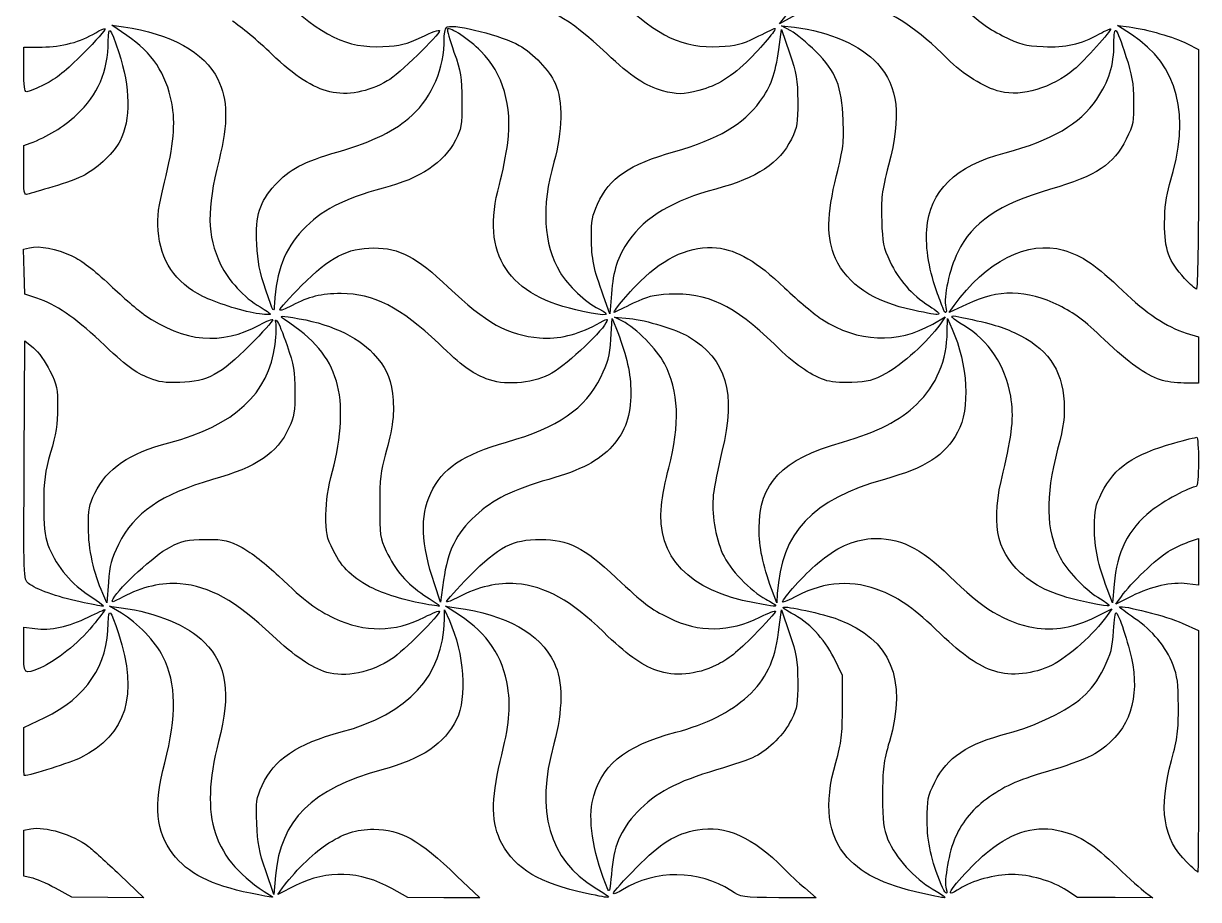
# Model space of a CAD drawing. Extents: x 0 to 132, y 1 to 263.
# Drawn here: x 0 to 132.3, y 1.1 to 99.7 of the extents above; entities that cross this region are included whole.
import ezdxf

# ---------------------------------------------------------------- set-up
doc = ezdxf.new("R2010")
doc.units = 0
doc.layers.get('0').update_dxf_attribs({"linetype": 'CONTINUOUS'})

msp = doc.modelspace()

# ---------------------------------------------------------------- linework, layer by layer
at = {"color": 7}
for points in [[(86.550164, 100.497965), (85.126367, 99.704189), (86.417872, 101.349757)], [(11.598319, 98.404603), (9.921874, 99.543981), (11.244791, 99.363178)], [(86.386458, 98.921446), (85.328125, 99.497258), (86.783333, 99.325163)], [(124.751042, 98.49989), (123.163542, 99.543375), (124.486458, 99.366647)], [(85.033247, 96.8375), (85.346447, 99.086458), (86.243136, 96.440625)], [(0, 94.588542), (0, 97.102083), (2.075246, 97.102083)], [(130.984445, 97.491005), (132.291667, 96.828586), (132.291667, 83.339292)], [(0, 83.200176), (0, 86.00268), (0.727604, 86.271362)], [(1.490098, 68.824033), (0.132291, 69.283088), (0.056655, 71.808081), (-0.018984, 74.333071), (0.670729, 74.506177)], [(66.182327, 69.320833), (66.011959, 67.071875), (65.294031, 69.05625)], [(106.15087, 68.128399), (104.219452, 67.217711), (104.774638, 67.997398)], [(66.123881, 64.227258), (66.286377, 66.542708), (66.899314, 64.955208)], [(67.445829, 66.240962), (66.542708, 66.708636), (68.206265, 66.545267)], [(102.358463, 65.913003), (103.782294, 66.716563), (103.160256, 65.835885)], [(103.99994, 65.076943), (104.01862, 66.542708), (104.552769, 65.352083)], [(130.902604, 64.901241), (132.291667, 64.461686), (132.291667, 61.864171), (132.291667, 59.266656), (130.638021, 59.278271)], [(0.060602, 50.606452), (0.132291, 64.038943), (1.112535, 63.230887)], [(131.175858, 41.387019), (132.291667, 41.780693), (132.291667, 39.159064), (132.291667, 36.537432), (131.024252, 36.687538)], [(47.286685, 37.074763), (46.954853, 34.594318), (46.254839, 36.677888)], [(9.541417, 36.843576), (9.37338, 34.528125), (8.903372, 35.586458)], [(84.864705, 35.586458), (84.79895, 34.528125), (84.215581, 36.115625), (84.215589, 36.115625)], [(122.794731, 36.644792), (122.624117, 34.528125), (122.012181, 36.115625)], [(124.800902, 35.302902), (122.99868, 34.400696), (123.605769, 35.258161), (123.605769, 35.258166)], [(11.004571, 33.368253), (9.657291, 34.155732), (10.980208, 33.977223)], [(47.379107, 32.646009), (47.397786, 33.734375), (47.931935, 32.54375)], [(49.085421, 33.129056), (47.503136, 34.156991), (48.688546, 33.987153)], [(85.010382, 31.220833), (85.347614, 33.734375), (86.243721, 31.088542)], [(120.736087, 32.966425), (122.541969, 33.872075), (121.94291, 33.009475)], [(0, 29.261287), (0, 31.799657), (1.25677, 31.631782)], [(130.438194, 32.2614), (132.291667, 31.407079), (132.291667, 17.820206)], [(92.198201, 22.767049), (92.207302, 26.351807), (91.210913, 28.368704)], [(0.008736, 17.793229), (0.017467, 20.505208), (2.36561, 21.623126)], [(0.859895, 3.593031), (0, 3.763052), (0, 6.346365), (0, 8.929677), (0.793149, 9.088321)], [(28.35906, 3.836448), (28.178117, 1.719781), (27.260854, 4.365614), (27.260862, 4.365614)], [(10.833917, 3.902594), (13.545714, 1.322906), (9.484836, 1.35545), (5.423958, 1.387967), (3.571874, 2.405475)], [(30.698501, 2.744301), (28.631026, 1.716791), (29.163701, 2.464848)], [(48.792778, 3.770302), (51.349193, 1.322906), (47.304285, 1.343279), (43.259375, 1.363652), (41.445916, 2.371423), (41.445916, 2.371212)], [(87.945063, 2.434474), (89.239085, 1.322906), (85.034647, 1.343544)], [(126.338542, 1.917716), (127.132292, 1.339681), (122.898958, 1.351852), (118.665625, 1.364022), (117.475, 2.146289), (117.475, 2.146342)]]:
    msp.add_lwpolyline(points, dxfattribs=at)
for points in [[(0, 94.588542)], [(34.470295, 92.066965)], [(71.947974, 92.1722)], [(109.965527, 92.089523)], [(0, 83.200176)], [(130.714287, 71.060291)], [(103.534218, 67.667187)], [(26.193749, 67.122836)], [(62.970833, 67.334016)], [(100.201622, 67.466787)], [(14.178766, 59.809502)], [(52.079491, 59.760998)], [(90.181689, 59.619764)], [(128.017106, 59.635403)], [(6.349999, 34.650251)], [(82.299522, 34.535544)], [(120.023684, 34.542026)], [(45.640625, 34.320231)], [(0, 29.261287)], [(34.13125, 26.706282)], [(71.305208, 26.918986)], [(109.348598, 26.826213)], [(0.008733, 17.793229)], [(130.987885, 5.334307)], [(103.315288, 2.829708)], [(25.532291, 1.848898)], [(63.367708, 1.832123)], [(65.787289, 2.248948)], [(79.639583, 2.146395)], [(102.129177, 1.619874)]]:
    msp.add_lwpolyline(points, close=True, dxfattribs=at)
for points in [[(103.99754, 95.800135), (97.520374, 102.314981), (92.320629, 103.71505), (86.550164, 100.497965)], [(28.887155, 102.757362), (33.554871, 98.346125), (36.421766, 96.957118), (40.460284, 97.150203)], [(65.658122, 96.366814), (61.343929, 100.428261), (58.828244, 101.808256), (55.284751, 102.057189)], [(67.069047, 102.429448), (71.470224, 98.257558), (74.237818, 96.959679), (78.321244, 97.152664)], [(104.911025, 102.390236), (107.376703, 100.069772), (108.448824, 99.261787), (110.239702, 98.374375)], [(9.526576, 97.763542), (9.543616, 99.626825), (9.717315, 99.439608), (10.707055, 96.491221)], [(11.244791, 99.363178), (16.549832, 98.638138), (20.3773, 96.519275), (21.861398, 93.485888)], [(27.91733, 96.329309), (26.404075, 97.768473), (24.423531, 99.425821), (23.516124, 100.012307)], [(47.360417, 98.072541), (47.360417, 98.820594), (47.49146, 99.285642), (47.727801, 99.376336)], [(51.478, 96.646892), (50.204574, 97.920315), (47.981394, 99.398754), (47.72519, 99.14255)], [(47.727801, 99.376336), (48.632777, 99.723609), (53.918019, 98.356947), (55.810108, 97.286408)], [(84.512438, 99.177515), (85.041639, 99.4279), (83.409933, 97.403523), (81.77126, 95.776669)], [(86.783333, 99.325163), (90.707403, 98.861092), (94.284501, 97.297962), (96.136653, 95.237922)], [(122.770717, 97.480834), (122.775639, 99.748385), (122.974164, 99.537676), (124.124765, 96.04375)], [(124.486458, 99.366647), (126.522774, 99.094613), (129.53665, 98.224657), (130.984445, 97.491005)], [(2.075246, 97.102083), (4.280299, 97.102083), (6.431012, 97.676761), (8.110458, 98.714716)], [(9.163835, 99.138944), (9.240927, 99.061852), (8.133336, 97.815704), (6.702522, 96.369727)], [(8.110458, 98.714716), (8.612721, 99.025133), (9.086741, 99.216035), (9.163835, 99.138944)], [(16.680846, 90.804402), (16.027026, 94.140711), (14.489776, 96.439456), (11.598319, 98.404603)], [(40.460284, 97.150203), (42.430681, 97.244408), (43.055109, 97.399385), (44.796694, 98.226462)], [(46.83125, 98.946944), (46.83125, 98.468834), (42.18301, 93.991597), (40.947972, 93.280103)], [(43.742779, 89.433379), (46.0282, 91.522124), (47.360417, 94.703548), (47.360417, 98.072541)], [(44.796694, 98.226462), (45.915702, 98.757875), (46.83125, 99.082093), (46.83125, 98.946944)], [(47.72519, 99.14255), (47.647918, 99.065281), (47.977163, 97.889954), (48.456842, 96.530718)], [(78.321244, 97.152664), (80.21942, 97.242373), (80.866112, 97.401367), (82.422286, 98.160938)], [(82.422286, 98.160938), (83.438415, 98.65691), (84.378983, 99.114369), (84.512438, 99.177515)], [(89.188779, 96.59938), (88.229586, 97.55982), (86.968542, 98.60475), (86.386458, 98.921446)], [(110.239702, 98.374375), (112.250469, 97.377999), (112.722456, 97.251927), (114.816824, 97.151796)], [(114.816824, 97.151796), (117.350641, 97.030651), (118.964546, 97.39726), (121.153256, 98.59115)], [(122.394797, 99.149646), (122.549094, 98.995349), (119.425953, 95.527728), (118.26875, 94.568502)], [(121.153256, 98.59115), (121.793849, 98.940578), (122.352543, 99.191903), (122.394797, 99.149646)], [(129.043853, 81.623958), (131.452258, 89.53967), (130.060819, 95.009705), (124.751042, 98.49989)], [(5.95754, 89.477183), (8.36463, 91.722186), (9.495345, 94.347408), (9.526576, 97.763542)], [(54.514853, 86.317204), (55.057569, 90.461658), (53.972529, 94.15236), (51.478, 96.646892)], [(55.810108, 97.286408), (57.348768, 96.415836), (59.19483, 94.466984), (59.846414, 93.025354)], [(82.912183, 90.969407), (84.141151, 92.643595), (84.642256, 94.029945), (85.033247, 96.8375)], [(92.279147, 88.87578), (92.119241, 92.735323), (91.498534, 94.286623), (89.188779, 96.59938)], [(120.824808, 91.218613), (122.21179, 93.253187), (122.76542, 95.034849), (122.770717, 97.480834)], [(6.702522, 96.369727), (4.787333, 94.434247), (3.653647, 93.520969), (2.405136, 92.90784)], [(10.707055, 96.491221), (12.023238, 92.570382), (12.075932, 88.922095), (10.850972, 86.527143)], [(34.470295, 92.066965), (32.515757, 92.531472), (30.601425, 93.776641), (27.91733, 96.329309)], [(48.456842, 96.530718), (49.246279, 94.293735), (49.329734, 93.770831), (49.336889, 91.016667)], [(71.947974, 92.1722), (70.06671, 92.679443), (68.380401, 93.804018), (65.658122, 96.366814)], [(81.77126, 95.776669), (79.723705, 93.743883), (78.137605, 92.757548), (76.036048, 92.210162)], [(86.243136, 96.440625), (87.027306, 94.126801), (87.14236, 93.446182), (87.160018, 91.016667)], [(109.965527, 92.089523), (108.133846, 92.546617), (105.772656, 94.014692), (103.99754, 95.800135)], [(124.124765, 96.04375), (124.799474, 93.994925), (124.958345, 93.06461), (124.984068, 91.011891)], [(0.354615, 92.075), (0.083068, 92.075), (0, 92.663801), (0, 94.588542)], [(96.136653, 95.237922), (98.514929, 92.592708), (98.856395, 89.474021), (97.390185, 83.789165)], [(118.26875, 94.568502), (115.735153, 92.468359), (112.417109, 91.477735), (109.965527, 92.089523)], [(2.405136, 92.90784), (1.472387, 92.449777), (0.549653, 92.075), (0.354615, 92.075)], [(21.861398, 93.485888), (22.996913, 91.164976), (23.034857, 88.590792), (21.995354, 84.397461)], [(40.947972, 93.280103), (38.777405, 92.029661), (36.456334, 91.594972), (34.470295, 92.066965)], [(59.846414, 93.025354), (60.737581, 91.053645), (60.68224, 87.549027), (59.706068, 84.1375)], [(76.036048, 92.210162), (74.229891, 91.739717), (73.574532, 91.733632), (71.947974, 92.1722)], [(15.866091, 81.890293), (16.890137, 86.024133), (17.121523, 88.555708), (16.680846, 90.804402)], [(49.336889, 91.016667), (49.344165, 88.212909), (49.288634, 87.867503), (48.62971, 86.618405)], [(73.337526, 85.352419), (78.182981, 86.733888), (81.028368, 88.403139), (82.912183, 90.969407)], [(87.160018, 91.016667), (87.178354, 88.492044), (87.113097, 88.101879), (86.444725, 86.740857)], [(110.5081, 85.199614), (115.757404, 86.585653), (118.927179, 88.434971), (120.824808, 91.218613)], [(124.984068, 91.011891), (125.013461, 88.666323), (124.955819, 88.37204), (124.143786, 86.721831)], [(0.727604, 86.271362), (2.651773, 86.9819), (4.490706, 88.109121), (5.95754, 89.477183)], [(35.416702, 85.318327), (39.452108, 86.500719), (41.807969, 87.665071), (43.742779, 89.433379)], [(91.542743, 82.658072), (92.304018, 85.707929), (92.382827, 86.373338), (92.279147, 88.87578)], [(10.850972, 86.527143), (10.206466, 85.267054), (8.43095, 83.552416), (6.917864, 82.72889)], [(48.62971, 86.618405), (47.263936, 84.029354), (44.730453, 82.347263), (40.48125, 81.208279)], [(53.56457, 81.623958), (53.92071, 82.933646), (54.348338, 85.045606), (54.514853, 86.317204)], [(86.444725, 86.740857), (85.103234, 84.009145), (82.6061, 82.359841), (77.929216, 81.116551)], [(124.143786, 86.721831), (122.741706, 83.872533), (120.854086, 82.625896), (115.622917, 81.094413)], [(28.309051, 81.572095), (29.961509, 83.380146), (31.413185, 84.145281), (35.416702, 85.318327)], [(64.610107, 79.414148), (65.991817, 82.415348), (68.123731, 83.865937), (73.337526, 85.352419)], [(101.684995, 76.54177), (102.053813, 80.94104), (104.878979, 83.713288), (110.5081, 85.199614)], [(21.995354, 84.397461), (20.584212, 78.70494), (20.627789, 75.95829), (22.181936, 72.637153)], [(59.706068, 84.1375), (58.272471, 79.127363), (58.509643, 74.89567), (60.401007, 71.738255)], [(97.390185, 83.789165), (96.607492, 80.754474), (96.526144, 80.101078), (96.616083, 77.571457)], [(0.46302, 80.540889), (0.042177, 80.410719), (0, 80.652956), (0, 83.200176)], [(6.917864, 82.72889), (6.235348, 82.357418), (4.607975, 81.745376), (3.301484, 81.368794)], [(91.428581, 73.303524), (90.381807, 75.636049), (90.412229, 78.128958), (91.542743, 82.658072)], [(132.291667, 83.339292), (132.291667, 75.835309), (132.18922, 69.85), (132.060781, 69.85)], [(3.301484, 81.368794), (1.99499, 80.992215), (0.717682, 80.619658), (0.46302, 80.540889)], [(15.151912, 76.447116), (15.037114, 78.121992), (15.154796, 79.019), (15.866091, 81.890293)], [(26.251646, 74.917689), (26.100947, 78.19657), (26.549271, 79.646613), (28.309051, 81.572095)], [(40.48125, 81.208279), (35.909927, 79.982954), (33.496263, 78.728398), (31.401417, 76.48884)], [(62.970833, 67.334016), (54.503545, 69.031178), (51.41582, 73.722029), (53.56457, 81.623958)], [(77.929216, 81.116551), (73.217357, 79.863958), (69.932492, 77.915299), (68.154397, 75.317895)], [(115.622917, 81.094413), (109.765026, 79.37945), (106.834361, 77.387265), (105.181244, 73.996447)], [(128.472851, 77.258333), (128.478195, 79.049166), (128.642369, 80.304399), (129.043853, 81.623958)], [(63.932792, 75.670833), (63.923902, 77.54761), (64.03598, 78.167092), (64.610107, 79.414148)], [(96.616083, 77.571457), (96.704804, 75.076158), (96.813254, 74.539356), (97.541212, 72.992356)], [(130.714287, 71.060291), (128.939848, 72.985328), (128.46403, 74.301067), (128.472851, 77.258333)], [(20.161466, 69.031297), (17.033197, 70.614315), (15.384409, 73.055075), (15.151912, 76.447116)], [(31.401417, 76.48884), (29.396904, 74.345853), (28.43911, 71.851089), (28.243144, 68.2625)], [(65.294031, 69.05625), (64.169271, 72.165128), (63.94423, 73.258656), (63.932792, 75.670833)], [(102.912479, 69.320833), (102.020648, 71.649947), (101.521202, 74.58805), (101.684995, 76.54177)], [(0.670729, 74.506177), (1.75877, 74.779259), (3.683193, 74.407609), (5.441359, 73.584864)], [(27.273581, 69.717708), (26.563942, 71.793431), (26.343742, 72.913896), (26.251646, 74.917689)], [(31.295755, 70.250256), (34.476081, 73.466963), (36.424198, 74.480208), (39.428481, 74.480208)], [(39.428481, 74.480208), (42.322245, 74.480208), (44.205088, 73.488463), (47.807856, 70.066559)], [(68.154397, 75.317895), (66.869395, 73.44079), (66.382196, 71.959224), (66.182327, 69.320833)], [(69.445899, 70.752338), (72.215222, 73.477496), (75.279388, 74.818473), (78.029181, 74.508654)], [(78.029181, 74.508654), (80.389735, 74.242689), (82.50768, 72.993554), (85.684617, 69.993581)], [(104.774638, 67.997398), (108.325497, 72.984119), (113.064398, 75.380159), (117.100083, 74.229272)], [(117.100083, 74.229272), (119.166595, 73.63995), (120.794859, 72.523533), (123.762352, 69.661289)], [(5.441359, 73.584864), (6.549024, 73.066524), (7.897656, 72.034969), (9.722598, 70.310184)], [(100.201622, 67.466787), (95.692595, 68.417257), (92.739784, 70.381773), (91.428581, 73.303524)], [(97.541212, 72.992356), (98.554813, 70.83834), (99.923306, 69.281807), (101.97175, 67.953046)], [(105.181244, 73.996447), (104.23497, 72.055477), (103.557774, 68.931602), (103.83974, 67.808152)], [(22.181936, 72.637153), (23.015434, 70.856004), (24.845539, 68.874325), (26.614141, 67.837854)], [(60.401007, 71.738255), (61.28634, 70.260292), (63.278374, 68.380634), (64.756771, 67.628214)], [(9.722598, 70.310184), (11.1879, 68.925302), (12.903742, 67.438072), (13.53558, 67.005232)], [(28.839583, 67.510525), (28.839583, 67.651029), (29.944862, 68.883908), (31.295755, 70.250256)], [(66.554919, 67.242161), (66.125857, 67.041464), (68.054225, 69.382857), (69.445899, 70.752338)], [(132.060781, 69.85), (131.933794, 69.85), (131.327872, 70.394632), (130.714287, 71.060291)], [(8.562165, 64.024719), (5.698352, 66.712777), (3.67657, 68.084816), (1.490098, 68.824033)], [(26.193749, 67.122836), (24.455403, 67.415053), (21.520472, 68.343589), (20.161466, 69.031297)], [(28.243144, 68.2625), (28.178718, 67.082712), (28.169891, 67.09596), (27.273581, 69.717708)], [(35.737067, 69.351969), (33.507725, 69.344932), (32.079819, 68.994676), (30.228646, 68.000822)], [(46.698958, 63.75192), (42.46195, 67.796997), (39.395519, 69.363532), (35.737067, 69.351969)], [(47.807856, 70.066559), (52.041293, 66.045646), (54.584986, 64.635756), (58.089189, 64.367942)], [(72.701108, 69.272981), (70.864635, 69.176593), (70.173903, 69.00373), (68.647366, 68.258502)], [(84.534375, 63.64097), (79.962994, 68.064938), (76.955626, 69.496286), (72.701108, 69.272981)], [(85.684617, 69.993581), (87.234795, 68.52975), (89.124486, 66.936078), (89.883927, 66.452089)], [(103.534218, 67.667187), (103.443005, 67.921849), (103.163222, 68.66599), (102.912479, 69.320833)], [(116.599875, 67.994403), (112.903275, 69.811286), (109.804282, 69.851027), (106.15087, 68.128399)], [(123.762352, 69.661289), (126.386892, 67.129835), (128.670214, 65.607658), (130.902604, 64.901241)], [(26.614141, 67.837854), (27.256052, 67.461672), (27.78125, 67.105668), (27.78125, 67.046734)], [(30.228646, 68.000822), (29.464661, 67.590654), (28.839583, 67.370021), (28.839583, 67.510525)], [(64.756771, 67.628214), (66.288124, 66.848844), (65.795922, 66.767763), (62.970833, 67.334016)], [(68.647366, 68.258502), (67.635324, 67.76444), (66.693725, 67.307087), (66.554919, 67.242161)], [(101.97175, 67.953046), (103.732462, 66.810927), (103.55035, 66.7609), (100.201622, 67.466787)], [(103.83974, 67.808152), (104.017186, 67.101156), (103.776698, 66.990198), (103.534218, 67.667187)], [(121.684224, 64.172534), (119.393147, 66.337725), (118.302482, 67.157571), (116.599875, 67.994403)], [(13.53558, 67.005232), (18.141317, 63.850065), (22.240819, 63.479974), (26.575957, 65.827984)], [(28.045833, 66.385051), (28.045833, 66.253572), (26.884974, 64.972433), (25.466145, 63.538076)], [(27.78125, 67.046734), (27.78125, 66.927137), (27.189057, 66.955527), (26.193749, 67.122836)], [(26.575957, 65.827984), (27.384388, 66.265851), (28.045833, 66.51653), (28.045833, 66.385051)], [(28.396824, 66.076145), (28.281643, 66.403246), (28.318561, 66.463622), (28.520332, 66.278125)], [(28.520332, 66.278125), (28.678619, 66.132604), (29.193135, 64.882448), (29.663702, 63.5)], [(29.359275, 66.445138), (28.734943, 66.85843), (28.774618, 66.866656), (30.294792, 66.63908)], [(35.223349, 59.479852), (34.377701, 62.26397), (32.743862, 64.204625), (29.359275, 66.445138)], [(30.294792, 66.63908), (34.306253, 66.038545), (37.517811, 64.610107), (39.367047, 62.603922)], [(64.486118, 65.87427), (65.781013, 66.570183), (65.849796, 66.581438), (65.565893, 66.050951)], [(72.16508, 61.460592), (71.305735, 63.080114), (68.958725, 65.45752), (67.445829, 66.240962)], [(68.206265, 66.545267), (70.102492, 66.359048), (73.502758, 65.315685), (74.87579, 64.498739)], [(89.883927, 66.452089), (93.96848, 63.849009), (98.364646, 63.65903), (102.358463, 65.913003)], [(105.868354, 65.748964), (104.491507, 66.560039), (104.146974, 66.963377), (104.973438, 66.796629)], [(104.973438, 66.796629), (108.682134, 66.048356), (109.960026, 65.691954), (111.547458, 64.963143)], [(28.307427, 63.608715), (28.446955, 64.709191), (28.487182, 65.819533), (28.396824, 66.076145)], [(58.089189, 64.367942), (60.233269, 64.204075), (62.271368, 64.684), (64.486118, 65.87427)], [(65.565893, 66.050951), (64.893357, 64.794278), (60.696258, 60.970134), (59.134375, 60.190936)], [(66.899314, 64.955208), (67.911017, 62.334907), (68.354287, 60.303008), (68.371178, 58.208333)], [(103.160256, 65.835885), (101.89477, 64.044216), (98.801571, 61.237569), (97.102083, 60.338933)], [(100.554345, 56.876884), (102.804955, 59.079104), (103.958467, 61.824312), (103.99994, 65.076943)], [(104.552769, 65.352083), (106.33188, 61.386418), (106.598524, 56.365905), (105.169086, 53.747776)], [(111.147455, 57.794004), (110.541639, 61.27287), (108.66415, 64.102012), (105.868354, 65.748964)], [(111.547458, 64.963143), (115.225047, 63.274721), (116.939528, 60.887263), (117.155669, 57.153569)], [(14.178766, 59.809502), (12.421187, 60.54009), (11.690019, 61.088826), (8.562165, 64.024719)], [(16.345582, 52.553357), (23.74484, 54.50505), (27.605596, 58.073232), (28.307427, 63.608715)], [(25.466145, 63.538076), (22.199906, 60.236092), (20.688458, 59.428862), (17.594791, 59.334172)], [(52.079491, 59.760998), (50.363784, 60.45005), (49.439028, 61.135972), (46.698958, 63.75192)], [(64.992845, 59.952109), (65.80423, 61.593833), (65.987747, 62.287507), (66.123881, 64.227258)], [(74.87579, 64.498739), (79.142648, 61.959979), (80.238978, 58.188376), (78.628867, 51.58735)], [(90.181689, 59.619764), (88.378781, 60.29294), (86.922337, 61.330012), (84.534375, 63.64097)], [(128.017106, 59.635401), (126.170746, 60.294935), (124.585526, 61.430654), (121.684224, 64.172534)], [(1.112535, 63.230887), (1.676751, 62.765779), (2.462802, 61.671213), (2.964619, 60.651874)], [(29.663702, 63.5), (30.392976, 61.357513), (30.522238, 60.595875), (30.539328, 58.340625)], [(39.367047, 62.603922), (40.798515, 61.050966), (41.226528, 60.153299), (41.518478, 58.091768)], [(72.641701, 49.741667), (73.938389, 54.609955), (73.783844, 58.409882), (72.16508, 61.460592)], [(2.964619, 60.651874), (3.76157, 59.033037), (3.835077, 58.675902), (3.820366, 56.494106)], [(17.594791, 59.334172), (15.956234, 59.284018), (15.184627, 59.391386), (14.178766, 59.809502)], [(59.134375, 60.190936), (57.08737, 59.169718), (54.017564, 58.982639), (52.079491, 59.760998)], [(54.371875, 52.632795), (60.165877, 54.274678), (63.230786, 56.386825), (64.992845, 59.952109)], [(93.265625, 59.344081), (91.924071, 59.289905), (90.79475, 59.390859), (90.181689, 59.619764)], [(97.102083, 60.338933), (95.633397, 59.562336), (95.07324, 59.41708), (93.265625, 59.344081)], [(130.638021, 59.278271), (129.728516, 59.284648), (128.549104, 59.445369), (128.017106, 59.635403)], [(30.539328, 58.340625), (30.556949, 56.013879), (30.475746, 55.51646), (29.865934, 54.216088)], [(34.779088, 49.344792), (35.816262, 53.110466), (35.985474, 56.970726), (35.223349, 59.479852)], [(41.518478, 58.091768), (41.804701, 56.070659), (41.577337, 54.120246), (40.712255, 51.175761)], [(68.371178, 58.208333), (68.391921, 55.635893), (67.765885, 53.833548), (66.276037, 52.176482)], [(110.289078, 49.22624), (111.32398, 53.421658), (111.537583, 55.553726), (111.147455, 57.794004)], [(117.155669, 57.153569), (117.25452, 55.445948), (117.13183, 54.546971), (116.428404, 51.82521)], [(3.820366, 56.494106), (3.808116, 54.677127), (3.620576, 53.475617), (3.034836, 51.461458)], [(92.207292, 52.636343), (96.134529, 53.76617), (98.715081, 55.077164), (100.554345, 56.876884)], [(29.865934, 54.216088), (28.515445, 51.336279), (26.312823, 49.848328), (21.265509, 48.40619)], [(105.169086, 53.747776), (103.731248, 51.114261), (101.575388, 49.723871), (96.932546, 48.435731)], [(129.517286, 52.517024), (130.824915, 52.878733), (131.984089, 53.176154), (132.093229, 53.177964)], [(132.093229, 53.177964), (132.20237, 53.179816), (132.291667, 51.931094), (132.291667, 50.403125)], [(8.009061, 46.868691), (9.393544, 49.687917), (11.860987, 51.370463), (16.345582, 52.553357)], [(45.836086, 46.868069), (47.130658, 49.658746), (49.482949, 51.247387), (54.371875, 52.632795)], [(66.276037, 52.176482), (64.795397, 50.529654), (62.775081, 49.470834), (59.134375, 48.433638)], [(82.814583, 42.908164), (82.814583, 48.046661), (85.337878, 50.660078), (92.207292, 52.636343)], [(116.428404, 51.82521), (115.005107, 46.317987), (115.083206, 42.819931), (116.700226, 39.650308)], [(121.415175, 46.945598), (122.800586, 49.759769), (124.988508, 51.264296), (129.517286, 52.517024)], [(0.534471, 36.725889), (-0.005268, 37.169177), (-0.010322, 37.317259), (0.060602, 50.606452)], [(3.034836, 51.461458), (2.378794, 49.205557), (2.264187, 48.347707), (2.257178, 45.640625)], [(40.712255, 51.175761), (40.203758, 49.444992), (40.095522, 48.458432), (40.090482, 45.508333)], [(78.628867, 51.58735), (78.186037, 49.771858), (77.748397, 47.572083), (77.656338, 46.698958)], [(132.291667, 50.403125), (132.291667, 48.732384), (132.186482, 47.625), (132.02779, 47.625)], [(34.034103, 44.425243), (34.045718, 46.049266), (34.258578, 47.454979), (34.779088, 49.344792)], [(71.805099, 45.50619), (71.89701, 46.453256), (72.27348, 48.359219), (72.641701, 49.741667)], [(112.265643, 37.909741), (109.457466, 40.498228), (108.909705, 43.634353), (110.289078, 49.22624)], [(21.265509, 48.40619), (15.477505, 46.75242), (12.423348, 44.650221), (10.677987, 41.118724)], [(59.134375, 48.433638), (55.130655, 47.293019), (52.825631, 46.150625), (50.864569, 44.335028)], [(96.932546, 48.435731), (88.768362, 46.170609), (85.292345, 42.469509), (84.864705, 35.586458)], [(7.28832, 42.994792), (7.277578, 45.075658), (7.368508, 45.564332), (8.009061, 46.868691)], [(46.254839, 36.677888), (44.746688, 41.166862), (44.620119, 44.246842), (45.836086, 46.868069)], [(77.656338, 46.698958), (77.444026, 44.685344), (77.879488, 41.944941), (78.710282, 40.066367)], [(120.574229, 43.054101), (120.571054, 44.970316), (120.671444, 45.434866), (121.415175, 46.945598)], [(132.02779, 47.625), (131.386543, 47.625), (128.202537, 45.899925), (126.928991, 44.862501)], [(2.257178, 45.640625), (2.250934, 43.229816), (2.365488, 42.13139), (2.733108, 41.076967)], [(40.090482, 45.508333), (40.08474, 42.149728), (40.128248, 41.842775), (40.81916, 40.367445)], [(82.299522, 34.535544), (74.892022, 35.875989), (71.240928, 39.692768), (71.805099, 45.50619)], [(34.881476, 40.397266), (34.102789, 41.979003), (34.019456, 42.375135), (34.034103, 44.425243)], [(50.864569, 44.335028), (48.685778, 42.31785), (47.728135, 40.374594), (47.286685, 37.074763)], [(126.928991, 44.862501), (124.367684, 42.776076), (123.083135, 40.222765), (122.794731, 36.644792)], [(8.903372, 35.586458), (7.89428, 37.858652), (7.300769, 40.581128), (7.28832, 42.994792)], [(84.215589, 36.115625), (83.215708, 38.836568), (82.814583, 40.781354), (82.814583, 42.908164)], [(122.012181, 36.115625), (120.994895, 38.754706), (120.578017, 40.766241), (120.574229, 43.054101)], [(2.733108, 41.076967), (3.430804, 39.07581), (5.201665, 36.815871), (7.028381, 35.595425)], [(10.677987, 41.118724), (9.86982, 39.483509), (9.681628, 38.775635), (9.541417, 36.843576)], [(16.404166, 40.776599), (17.980577, 41.592106), (18.322485, 41.666512), (20.505208, 41.669076)], [(20.505208, 41.669076), (22.723731, 41.671722), (23.003983, 41.608719), (24.606249, 40.747683)], [(50.204688, 37.533472), (53.557157, 40.923557), (54.97839, 41.656982), (58.212252, 41.66576)], [(58.212252, 41.66576), (61.357118, 41.674307), (63.032423, 40.826743), (66.707417, 37.367975)], [(89.394975, 38.971448), (91.478433, 40.745651), (93.396829, 41.62988), (95.445662, 41.760338)], [(95.445662, 41.760338), (98.510497, 41.955492), (101.004674, 40.760015), (104.245833, 37.542348)], [(128.877917, 40.300563), (129.528088, 40.68159), (130.562162, 41.170495), (131.175858, 41.387019)], [(10.093859, 34.999165), (10.790107, 36.300116), (14.738082, 39.914706), (16.404166, 40.776599)], [(24.606249, 40.747683), (25.594209, 40.216767), (27.339348, 38.859677), (28.707292, 37.558546)], [(39.374569, 36.133408), (37.075729, 37.287348), (35.830944, 38.468623), (34.881476, 40.397266)], [(40.81916, 40.367445), (41.824772, 38.220129), (43.189512, 36.631618), (45.076597, 35.411937)], [(78.710282, 40.066367), (79.461556, 38.367608), (81.894106, 35.799533), (83.554144, 34.952646)], [(123.605769, 35.258166), (124.622994, 36.694909), (127.625568, 39.566638), (128.877917, 40.300563)], [(85.460417, 34.64061), (85.460417, 35.004076), (87.936165, 37.729176), (89.394975, 38.971448)], [(116.700226, 39.650308), (117.438244, 38.203677), (119.329417, 36.206787), (120.940616, 35.172883)], [(28.707292, 37.558546), (31.793497, 34.623073), (32.918659, 33.770282), (34.975221, 32.807899)], [(47.625, 34.685782), (47.625, 34.817262), (48.785859, 36.098723), (50.204688, 37.533472)], [(66.707417, 37.367975), (69.844057, 34.415881), (70.530942, 33.893657), (72.678996, 32.827894)], [(96.604333, 35.858947), (93.449661, 37.140806), (90.218588, 36.959585), (87.114063, 35.326669)], [(104.245833, 37.542348), (107.865196, 33.949219), (110.581564, 32.28794), (113.696417, 31.762552)], [(120.023684, 34.542026), (116.26115, 35.289686), (114.081676, 36.23578), (112.265643, 37.909741)], [(6.349999, 34.650251), (3.770447, 35.202839), (1.327094, 36.074903), (0.534471, 36.725889)], [(17.611793, 36.691419), (15.673466, 36.872423), (13.22365, 36.306699), (11.200421, 35.210872)], [(28.00114, 30.860413), (23.762689, 34.834322), (21.021061, 36.373057), (17.611793, 36.691419)], [(45.640625, 34.320231), (43.800099, 34.574588), (40.683259, 35.476492), (39.374569, 36.133408)], [(55.44721, 36.691419), (53.507008, 36.872598), (51.058707, 36.306506), (49.029766, 35.207583)], [(65.284289, 31.256203), (61.648343, 34.797434), (58.78449, 36.37978), (55.44721, 36.691419)], [(103.216289, 31.067962), (100.280798, 33.870138), (98.72568, 34.996967), (96.604333, 35.858947)], [(131.024252, 36.687538), (129.277618, 36.894402), (126.941995, 36.374747), (124.800902, 35.302902)], [(8.850312, 34.149866), (8.712067, 34.160105), (7.586927, 34.385279), (6.349999, 34.650251)], [(7.028381, 35.595425), (8.935643, 34.321165), (9.182557, 34.12526), (8.850312, 34.149866)], [(11.200421, 35.210872), (9.935355, 34.525683), (9.829633, 34.505458), (10.093859, 34.999165)], [(45.076597, 35.411937), (46.810782, 34.291079), (47.042901, 34.11107), (46.676911, 34.170893)], [(49.029766, 35.207583), (48.257145, 34.789115), (47.625, 34.554303), (47.625, 34.685782)], [(84.666667, 34.258165), (84.666667, 34.103532), (84.723999, 34.096814), (82.299522, 34.535544)], [(83.554144, 34.952646), (84.166033, 34.640483), (84.666667, 34.327968), (84.666667, 34.258165)], [(87.114063, 35.326669), (86.204557, 34.848287), (85.460417, 34.539563), (85.460417, 34.64061)], [(120.940616, 35.172883), (122.782735, 33.990799), (122.786087, 33.993106), (120.023684, 34.542026)], [(7.271673, 32.922059), (8.287916, 33.422145), (9.141912, 33.808784), (9.169442, 33.781254)], [(9.169442, 33.781254), (9.196969, 33.753724), (8.557262, 32.925859), (7.747867, 31.941553)], [(9.524997, 32.255381), (9.524997, 34.077251), (9.792424, 33.806686), (10.6783, 31.088542)], [(10.980208, 33.977223), (15.020745, 33.432007), (18.452888, 32.007873), (20.354168, 30.087589)], [(15.682626, 28.492061), (14.860124, 30.174681), (12.807055, 32.314708), (11.004571, 33.368253)], [(46.83125, 33.579594), (46.83125, 33.147042), (42.761606, 29.088657), (41.464696, 28.227885)], [(45.134988, 32.924057), (46.067932, 33.393605), (46.83125, 33.688597), (46.83125, 33.579594)], [(46.676911, 34.170893), (46.543516, 34.192694), (46.077187, 34.259898), (45.640625, 34.320231)], [(48.688546, 33.987153), (54.447406, 33.162068), (58.1039, 31.118254), (59.724271, 27.818691)], [(54.507686, 25.003125), (53.946893, 28.523618), (52.24227, 31.078204), (49.085421, 33.129056)], [(84.666667, 33.579271), (84.666667, 33.449416), (83.565339, 32.227401), (82.219271, 30.86368)], [(82.913355, 32.93323), (83.877677, 33.418407), (84.666667, 33.709126), (84.666667, 33.579271)], [(86.440796, 33.377275), (85.873389, 33.666745), (85.461441, 33.955874), (85.525353, 34.019786)], [(85.525353, 34.019786), (85.744079, 34.238512), (90.041405, 33.301689), (91.7233, 32.668625)], [(91.210913, 28.368704), (90.146206, 30.523886), (88.36225, 32.397023), (86.440796, 33.377275)], [(122.716824, 31.388164), (122.781817, 32.626448), (122.926131, 33.541854), (123.037523, 33.422399)], [(123.037523, 33.422399), (123.453959, 32.97582), (124.565397, 29.432216), (124.881455, 27.543374)], [(125.091195, 32.788778), (124.117785, 33.444161), (123.360701, 34.019728), (123.408784, 34.067811)], [(123.408784, 34.067811), (123.666837, 34.325867), (128.847763, 32.994478), (130.438194, 32.2614)], [(1.25677, 31.631782), (2.996197, 31.399435), (5.0904, 31.848671), (7.271673, 32.922059)], [(7.747867, 31.941553), (6.123921, 29.966671), (3.66324, 27.980198), (1.896295, 27.217661)], [(2.36561, 21.623126), (7.022282, 23.840101), (9.524997, 27.55683), (9.524997, 32.255381)], [(34.975221, 32.807899), (38.453475, 31.180228), (41.744948, 31.217859), (45.134988, 32.924057)], [(35.752106, 19.998941), (43.31756, 22.023591), (47.270535, 26.323369), (47.379107, 32.646009)], [(47.931935, 32.54375), (49.586999, 28.854588), (49.949777, 23.858154), (48.7411, 21.399392)], [(72.678996, 32.827894), (76.003282, 31.178545), (79.497288, 31.214507), (82.913355, 32.93323)], [(91.7233, 32.668625), (97.645328, 30.43958), (99.516001, 25.972273), (97.481456, 18.917708)], [(113.696417, 31.762552), (116.091795, 31.35852), (118.27406, 31.731715), (120.736087, 32.966425)], [(121.94291, 33.009475), (120.646119, 31.142191), (117.564887, 28.387826), (115.801876, 27.5199)], [(129.436162, 27.516667), (128.594212, 29.62797), (127.108799, 31.430349), (125.091195, 32.788778)], [(10.6783, 31.088542), (12.944758, 24.134347), (11.590453, 19.689469), (6.413415, 17.091046)], [(34.13125, 26.706282), (32.383719, 27.24118), (30.499304, 28.518173), (28.00114, 30.860413)], [(71.305208, 26.918986), (69.495321, 27.569848), (67.858907, 28.748654), (65.284289, 31.256203)], [(82.219271, 30.86368), (80.375972, 28.996206), (79.331629, 28.170481), (77.9883, 27.518394)], [(81.527663, 24.020582), (83.605325, 25.944126), (84.570009, 27.938539), (85.010382, 31.220833)], [(86.243721, 31.088542), (87.027142, 28.775414), (87.142365, 28.093368), (87.160018, 25.664583)], [(109.348598, 26.826213), (107.447207, 27.447671), (105.855302, 28.548798), (103.216289, 31.067962)], [(121.620124, 27.156817), (122.457805, 28.851749), (122.615664, 29.460806), (122.716824, 31.388164)], [(1.896295, 27.217661), (0.003026, 26.400607), (0, 26.403866), (0, 29.261287)], [(20.354168, 30.087589), (22.907873, 27.508353), (23.344309, 24.438184), (21.94266, 18.913086)], [(15.88522, 16.533037), (17.271105, 21.870641), (17.211934, 25.363501), (15.682626, 28.492061)], [(41.464696, 28.227885), (39.199151, 26.724226), (36.143777, 26.090271), (34.13125, 26.706282)], [(59.724271, 27.818691), (60.746868, 25.736378), (60.735464, 22.456513), (59.6924, 18.653125)], [(77.9883, 27.518394), (75.729132, 26.421736), (73.295018, 26.203421), (71.305208, 26.918986)], [(115.801876, 27.5199), (113.734485, 26.502127), (111.180216, 26.227558), (109.348598, 26.826213)], [(119.274825, 23.948054), (120.206683, 24.785873), (120.952966, 25.806916), (121.620124, 27.156817)], [(124.881455, 27.543374), (125.627008, 23.08779), (124.162098, 19.655793), (120.613511, 17.544418)], [(130.02959, 22.886458), (130.018742, 25.515411), (129.916669, 26.31173), (129.436162, 27.516667)], [(87.160018, 25.664583), (87.178354, 23.142146), (87.112745, 22.749081), (86.447188, 21.393809)], [(53.6628, 16.67515), (54.690447, 20.888232), (54.874372, 22.701176), (54.507686, 25.003125)], [(73.421875, 19.962363), (76.858585, 20.866843), (79.608111, 22.243412), (81.527663, 24.020582)], [(110.860417, 19.847351), (113.873153, 20.625983), (117.599987, 22.442228), (119.274825, 23.948054)], [(91.447025, 16.571219), (92.09156, 18.839066), (92.190303, 19.653507), (92.198201, 22.767049)], [(129.249935, 16.801042), (129.931271, 19.302354), (130.040864, 20.157755), (130.02959, 22.886458)], [(48.7411, 21.399392), (47.400639, 18.672551), (44.845015, 16.952971), (40.334856, 15.743158)], [(86.447188, 21.393809), (85.642048, 19.7543), (83.973363, 18.059043), (82.348991, 17.230349)], [(26.862188, 13.991016), (28.173283, 16.912524), (30.765649, 18.664478), (35.752106, 19.998941)], [(64.027799, 12.071683), (64.850476, 16.138417), (67.569188, 18.422038), (73.421875, 19.962363)], [(102.611859, 14.36457), (103.982422, 17.150014), (106.246406, 18.654874), (110.860417, 19.847351)], [(21.94266, 18.913086), (19.757815, 10.300721), (21.304035, 5.648314), (27.673615, 1.669219)], [(59.6924, 18.653125), (57.602681, 11.033247), (59.140799, 5.672735), (64.337255, 2.465298)], [(97.481456, 18.917708), (96.816886, 16.613383), (96.717874, 15.827915), (96.714363, 12.832281)], [(0.066143, 15.081917), (0.029763, 15.081652), (0.003929, 16.301641), (0.008733, 17.793229)], [(82.348991, 17.230349), (81.77294, 16.936471), (79.826339, 16.263445), (78.023209, 15.734739)], [(120.613511, 17.544418), (119.833215, 17.080148), (117.758562, 16.281797), (116.003171, 15.770304)], [(132.291667, 17.820206), (132.291667, 10.34742), (132.25612, 4.233323), (132.212675, 4.233323)], [(6.413415, 17.091046), (5.383032, 16.573884), (0.689456, 15.088206), (0.066143, 15.081917)], [(16.785328, 6.292204), (14.882375, 8.784421), (14.627185, 11.687826), (15.88522, 16.533037)], [(53.839136, 7.460313), (52.663058, 9.618837), (52.610578, 12.361323), (53.6628, 16.67515)], [(92.745729, 5.86641), (90.500282, 8.363892), (90.085691, 11.78125), (91.447025, 16.571219)], [(130.987885, 5.334307), (128.301007, 7.916111), (127.775033, 11.386413), (129.249935, 16.801042)], [(40.334856, 15.743158), (32.50365, 13.642501), (28.890219, 10.049923), (28.35906, 3.836448)], [(78.023209, 15.734739), (73.595132, 14.436357), (71.069028, 13.089774), (69.087264, 10.971255)], [(116.003171, 15.770304), (112.02952, 14.612448), (110.684008, 14.039577), (108.747158, 12.680966)], [(26.239824, 9.692206), (26.144053, 12.16606), (26.192088, 12.497848), (26.862188, 13.991016)], [(101.739438, 10.058813), (101.73285, 12.383918), (101.799734, 12.714065), (102.611859, 14.36457)], [(65.787289, 2.248948), (64.252578, 5.838365), (63.554832, 9.733666), (64.027799, 12.071683)], [(96.714363, 12.832281), (96.71087, 9.841801), (96.79065, 9.192884), (97.325521, 7.862215)], [(108.747158, 12.680966), (106.938323, 11.41213), (105.770114, 10.028783), (104.897103, 8.121878)], [(69.087264, 10.971255), (67.158968, 8.909913), (66.408647, 7.103523), (66.178589, 3.968739)], [(0.793149, 9.088321), (2.407393, 9.411166), (5.523931, 8.462634), (7.302208, 7.107227)], [(27.260862, 4.365614), (26.508012, 6.537209), (26.324999, 7.491958), (26.239824, 9.692206)], [(75.869271, 8.985292), (78.990097, 9.572667), (82.134014, 8.163788), (85.592708, 4.627949)], [(103.315288, 2.829708), (102.19777, 5.504302), (101.746489, 7.574534), (101.739438, 10.058813)], [(108.74375, 6.656536), (111.443, 8.816091), (114.143594, 9.54777), (116.831631, 8.847815)], [(34.003361, 7.267379), (35.982071, 8.580771), (37.403379, 9.04522), (39.446777, 9.046146)], [(39.446777, 9.046146), (42.44912, 9.046146), (44.47518, 7.903781), (48.792778, 3.770302)], [(68.990104, 4.724416), (71.759495, 7.524131), (73.354343, 8.511953), (75.869271, 8.985292)], [(104.897103, 8.121878), (104.224828, 6.65344), (103.600226, 3.164935), (103.861941, 2.340335)], [(116.831631, 8.847815), (119.05601, 8.268589), (120.442315, 7.376573), (123.163542, 4.773549)], [(7.302208, 7.107227), (7.753162, 6.763507), (9.342432, 5.321422), (10.833917, 3.902594)], [(29.163701, 2.464848), (30.267518, 4.015041), (32.61909, 6.348561), (34.003361, 7.267379)], [(63.367708, 1.832123), (58.053102, 2.975467), (55.442586, 4.517406), (53.839136, 7.460313)], [(97.325521, 7.862215), (98.086235, 5.969651), (100.390727, 3.41404), (102.316767, 2.327053)], [(104.426255, 1.853819), (103.878285, 1.849321), (106.806222, 5.106395), (108.74375, 6.656536)], [(25.532291, 1.848898), (21.136731, 2.737448), (18.462212, 4.096057), (16.785328, 6.292204)], [(102.129167, 1.619874), (97.322738, 2.589943), (94.572548, 3.834543), (92.745729, 5.86641)], [(132.212675, 4.233323), (132.169228, 4.233323), (131.618072, 4.728782), (130.987885, 5.334307)], [(41.445916, 2.371212), (37.847159, 4.371065), (34.224796, 4.496795), (30.698501, 2.744301)], [(66.410417, 1.848686), (66.410417, 1.99598), (67.571276, 3.290057), (68.990104, 4.724416)], [(79.639583, 2.146342), (76.083811, 4.482587), (71.06539, 4.519417), (67.447925, 2.235824)], [(85.592708, 4.627949), (86.174792, 4.032874), (87.233353, 3.04582), (87.945063, 2.434474)], [(123.163542, 4.773549), (124.473229, 3.520773), (125.901979, 2.235639), (126.338542, 1.917716)], [(3.571874, 2.405475), (2.553229, 2.965122), (1.332838, 3.499501), (0.859895, 3.593031)], [(66.178589, 3.968739), (66.061616, 2.374863), (65.947639, 1.873927), (65.787289, 2.248948)], [(103.861941, 2.340335), (104.140114, 1.463903), (103.734092, 1.827387), (103.315288, 2.829708)], [(111.257292, 3.968739), (109.434101, 3.968739), (106.683514, 3.221159), (105.436458, 2.386716)], [(117.475, 2.146342), (115.857224, 3.209279), (113.266016, 3.968739), (111.257292, 3.968739)], [(27.673615, 1.669219), (28.299288, 1.27835), (28.393996, 1.270386), (25.532291, 1.848898)], [(64.337255, 2.465298), (66.483394, 1.140635), (66.507834, 1.156589), (63.367708, 1.832123)], [(67.447925, 2.235824), (66.877295, 1.875594), (66.410417, 1.701393), (66.410417, 1.848686)], [(85.034647, 1.343544), (80.836733, 1.364181), (80.828362, 1.365239), (79.639583, 2.146395)], [(103.51824, 1.351243), (103.409099, 1.366853), (102.784021, 1.487715), (102.129177, 1.619874)], [(102.316767, 2.327053), (103.617826, 1.592781), (103.999887, 1.282478), (103.51824, 1.351243)], [(105.436458, 2.386716), (104.999896, 2.09459), (104.545305, 1.854798), (104.426255, 1.853819)]]:
    msp.add_open_spline(points, degree=3, dxfattribs=at)

doc.saveas('drawing.dxf')
